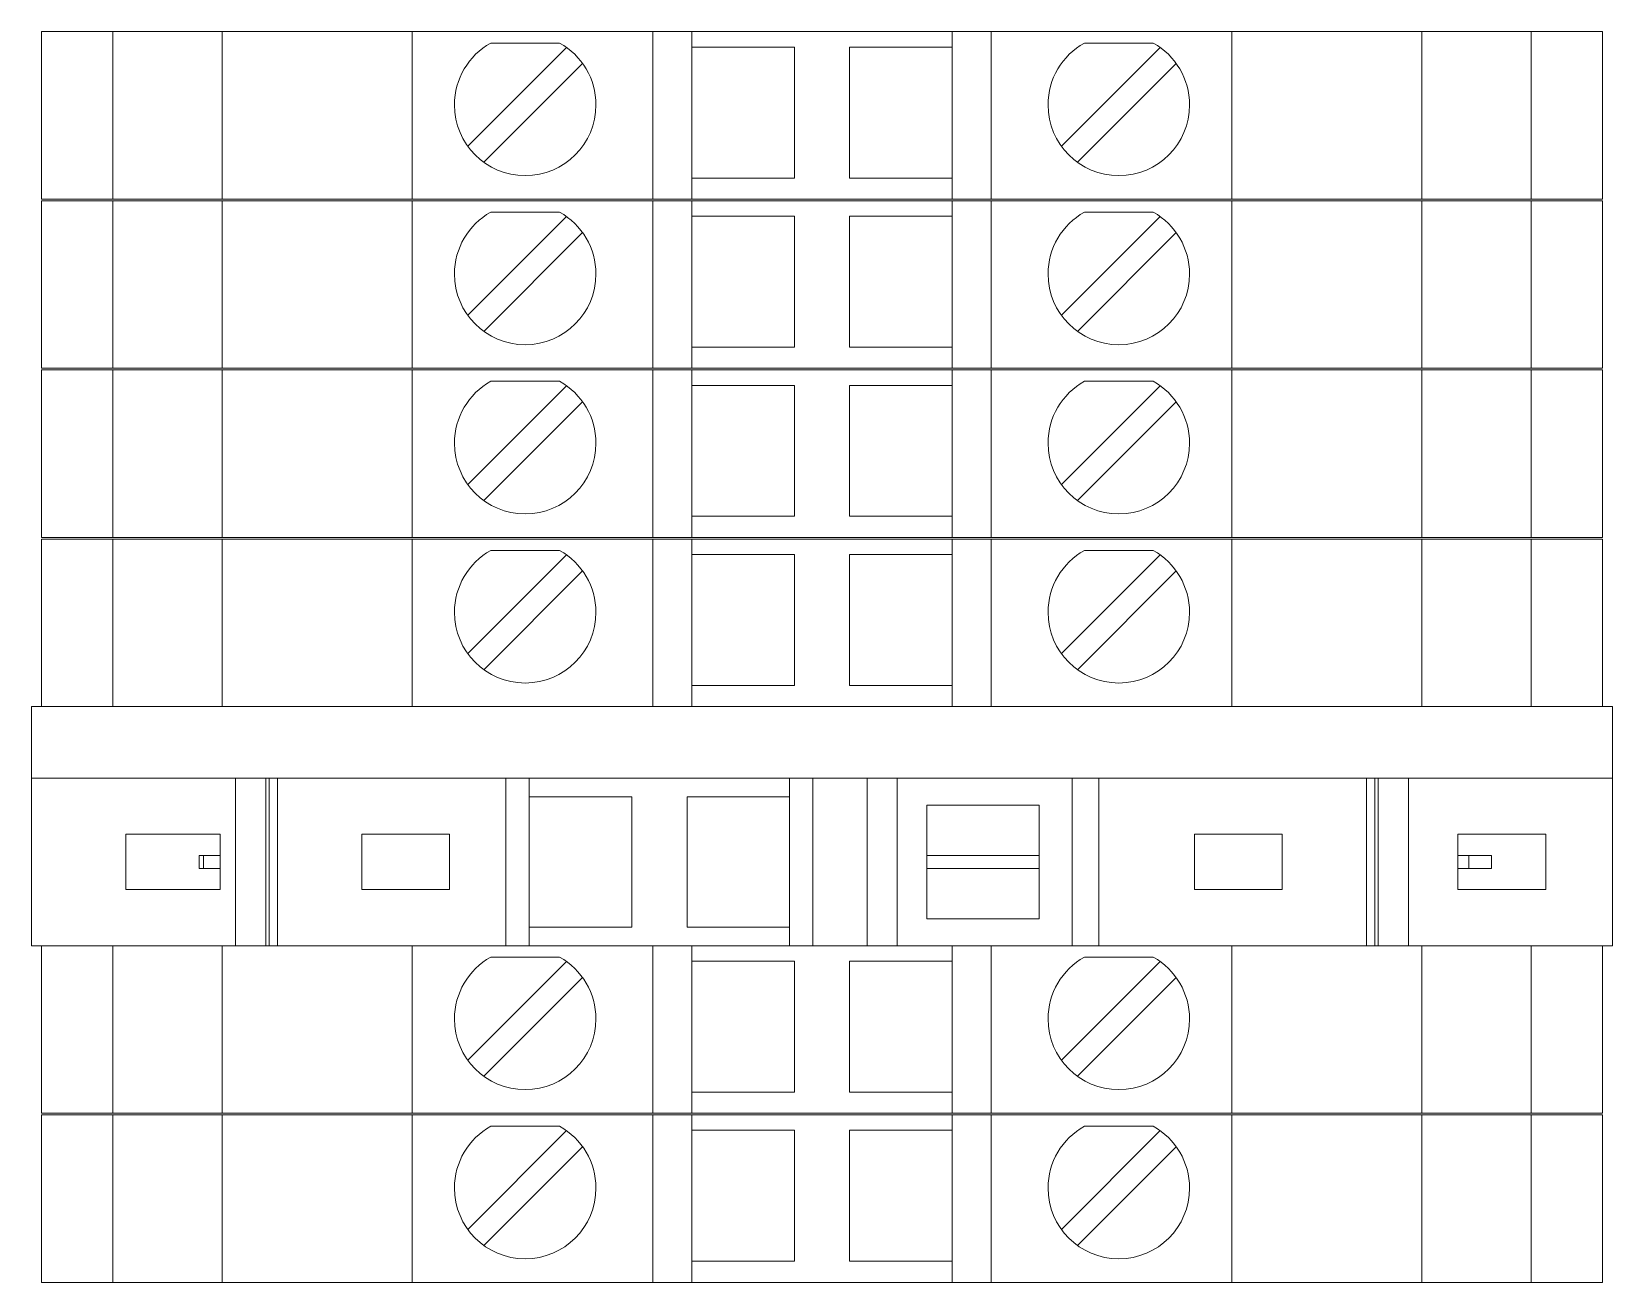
# Model space of a CAD drawing. Header units: millimetres. Extents: x 4962 to 7449, y 754 to 2938.
# Drawn here: x 5322.49 to 5371.09, y 1217.89 to 1256.34 of the extents above; entities that cross this region are included whole.
import ezdxf

# ---------------------------------------------------------------- set-up
doc = ezdxf.new("R2010")
doc.units = ezdxf.units.MM
doc.layers.add('000-PI-Oprema', color=30, linetype='Continuous', lineweight=5)
doc.layers.add('000-PI-ORMAR', color=2, linetype='Continuous')

msp = doc.modelspace()

# ---------------------------------------------------------------- linework, layer by layer
at = {"color": 0, "linetype": 'ByBlock', "lineweight": 0, "ltscale": 0.25}
msp.add_lwpolyline([(5322.492, 1235.593), (5322.492, 1228.243), (5371.092, 1228.243), (5371.092, 1235.593), (5322.492, 1235.593)], dxfattribs=at)
at = {"layer": '000-PI-Oprema', "color": 0, "linetype": 'ByBlock', "lineweight": 0}
for p, q in [((5322.492, 1235.593), (5322.492, 1228.243)), ((5371.092, 1235.593), (5322.492, 1235.593)), ((5371.092, 1228.243), (5371.092, 1235.593)), ((5328.757, 1233.393), (5322.492, 1233.393)), ((5328.757, 1228.243), (5328.757, 1233.393)), ((5329.694, 1233.393), (5328.757, 1233.393)), ((5329.694, 1228.243), (5329.694, 1233.393)), ((5329.794, 1233.393), (5329.694, 1233.393)), ((5329.794, 1233.393), (5329.794, 1228.243)), ((5330.052, 1233.393), (5329.794, 1233.393)), ((5330.052, 1233.393), (5330.052, 1228.243)), ((5337.074, 1233.393), (5330.052, 1233.393)), ((5337.074, 1233.393), (5337.792, 1233.393)), ((5337.074, 1228.243), (5337.074, 1233.393)), ((5337.792, 1232.818), (5337.792, 1233.393)), ((5337.792, 1233.393), (5345.792, 1233.393)), ((5345.792, 1233.393), (5345.792, 1232.818)), ((5345.792, 1233.393), (5346.511, 1233.393)), ((5346.511, 1233.393), (5348.182, 1233.393)), ((5346.511, 1228.243), (5346.511, 1233.393)), ((5349.107, 1233.393), (5348.182, 1233.393)), ((5348.182, 1233.393), (5348.182, 1228.243)), ((5354.481, 1233.393), (5349.107, 1233.393)), ((5349.107, 1233.393), (5349.107, 1228.243)), ((5354.481, 1233.393), (5354.481, 1228.243)), ((5355.302, 1233.393), (5354.481, 1233.393)), ((5355.302, 1228.243), (5355.302, 1233.393)), ((5355.302, 1233.393), (5363.532, 1233.393)), ((5363.532, 1233.393), (5363.532, 1228.243)), ((5363.532, 1233.393), (5363.79, 1233.393)), ((5363.79, 1228.243), (5363.79, 1233.393)), ((5363.79, 1233.393), (5363.89, 1233.393)), ((5364.827, 1233.393), (5363.89, 1233.393)), ((5363.89, 1228.243), (5363.89, 1233.393)), ((5364.827, 1233.393), (5371.092, 1233.393)), ((5364.827, 1228.243), (5364.827, 1233.393)), ((5337.792, 1228.818), (5337.792, 1232.818)), ((5337.792, 1232.818), (5340.942, 1232.818)), ((5340.942, 1232.818), (5340.942, 1228.818)), ((5342.642, 1232.818), (5345.792, 1232.818)), ((5342.642, 1228.818), (5342.642, 1232.818)), ((5345.792, 1232.818), (5345.792, 1228.818)), ((5350.017, 1232.568), (5353.467, 1232.568)), ((5350.017, 1231.018), (5350.017, 1232.568)), ((5353.467, 1232.568), (5353.467, 1231.018)), ((5325.392, 1229.968), (5325.392, 1231.668)), ((5325.392, 1231.668), (5328.292, 1231.668)), ((5328.292, 1231.668), (5328.292, 1231.018)), ((5332.642, 1231.668), (5335.342, 1231.668)), ((5332.642, 1229.968), (5332.642, 1231.668)), ((5335.342, 1231.668), (5335.342, 1229.968)), ((5358.242, 1231.668), (5360.942, 1231.668)), ((5358.242, 1229.968), (5358.242, 1231.668)), ((5360.942, 1231.668), (5360.942, 1229.968)), ((5366.342, 1231.018), (5366.342, 1231.668)), ((5366.342, 1231.668), (5369.042, 1231.668)), ((5369.042, 1231.668), (5369.042, 1229.968)), ((5327.777, 1231.018), (5327.647, 1231.018)), ((5327.647, 1230.618), (5327.647, 1231.018)), ((5327.777, 1230.618), (5327.647, 1230.618)), ((5327.777, 1231.018), (5327.777, 1230.618)), ((5327.777, 1231.018), (5328.292, 1231.018)), ((5327.777, 1230.618), (5328.292, 1230.618)), ((5328.292, 1231.018), (5328.292, 1230.618)), ((5328.292, 1230.618), (5328.292, 1229.968)), ((5350.017, 1231.018), (5353.467, 1231.018)), ((5350.017, 1230.618), (5350.017, 1231.018)), ((5350.017, 1230.618), (5353.467, 1230.618)), ((5350.017, 1229.068), (5350.017, 1230.618)), ((5353.467, 1231.018), (5353.467, 1230.618)), ((5353.467, 1230.618), (5353.467, 1229.068)), ((5366.342, 1230.618), (5366.342, 1231.018)), ((5366.342, 1231.018), (5366.677, 1231.018)), ((5366.342, 1230.618), (5366.677, 1230.618)), ((5366.342, 1229.968), (5366.342, 1230.618)), ((5366.677, 1231.018), (5366.677, 1230.618)), ((5367.377, 1231.018), (5366.677, 1231.018)), ((5367.377, 1230.618), (5366.677, 1230.618)), ((5367.377, 1231.018), (5367.377, 1230.618)), ((5328.292, 1229.968), (5325.392, 1229.968)), ((5335.342, 1229.968), (5332.642, 1229.968)), ((5360.942, 1229.968), (5358.242, 1229.968)), ((5369.042, 1229.968), (5366.342, 1229.968)), ((5340.942, 1228.818), (5337.792, 1228.818)), ((5337.792, 1228.243), (5337.792, 1228.818)), ((5345.792, 1228.818), (5342.642, 1228.818)), ((5345.792, 1228.818), (5345.792, 1228.243)), ((5353.467, 1229.068), (5350.017, 1229.068)), ((5329.694, 1228.243), (5328.757, 1228.243)), ((5329.794, 1228.243), (5329.694, 1228.243)), ((5330.052, 1228.243), (5329.794, 1228.243)), ((5337.074, 1228.243), (5337.792, 1228.243))]:
    msp.add_line(p, q, dxfattribs=at)
at = {"layer": '000-PI-Oprema', "color": 0, "linetype": 'ByBlock', "lineweight": 0, "ltscale": 0.25}
msp.add_line((5371.092, 1228.243), (5322.492, 1228.243), dxfattribs=at)
at = {"layer": '000-PI-ORMAR', "color": 0, "linetype": 'ByBlock', "lineweight": 0}
for p, q in [((5322.792, 1256.343), (5322.792, 1256.343)), ((5324.992, 1256.343), (5322.792, 1256.343)), ((5322.792, 1256.343), (5322.792, 1251.193)), ((5324.992, 1256.343), (5324.992, 1256.343)), ((5324.992, 1256.343), (5326.584, 1256.343)), ((5324.992, 1256.343), (5324.992, 1251.193)), ((5326.584, 1256.343), (5328.726, 1256.343)), ((5327.042, 1256.343), (5327.042, 1256.343)), ((5328.353, 1256.343), (5328.353, 1251.193)), ((5329.11, 1256.343), (5328.726, 1256.343)), ((5331.618, 1256.343), (5329.11, 1256.343)), ((5329.292, 1256.343), (5329.292, 1256.343)), ((5330.792, 1256.343), (5330.792, 1256.343)), ((5331.618, 1256.343), (5334.192, 1256.343)), ((5331.942, 1256.343), (5331.942, 1256.343)), ((5334.192, 1256.343), (5341.592, 1256.343)), ((5334.192, 1256.343), (5334.192, 1251.193)), ((5336.992, 1256.343), (5336.992, 1256.343)), ((5341.592, 1256.343), (5342.792, 1256.343)), ((5341.592, 1256.343), (5341.592, 1251.193)), ((5342.792, 1256.343), (5342.792, 1256.343)), ((5342.792, 1256.343), (5350.792, 1256.343)), ((5342.792, 1256.343), (5342.792, 1251.193)), ((5350.792, 1256.343), (5350.792, 1256.343)), ((5350.792, 1256.343), (5351.992, 1256.343)), ((5350.792, 1256.343), (5350.792, 1251.193)), ((5351.992, 1256.343), (5359.392, 1256.343)), ((5351.992, 1256.343), (5351.992, 1251.193)), ((5359.392, 1256.343), (5361.966, 1256.343)), ((5359.392, 1256.343), (5359.392, 1251.193)), ((5364.474, 1256.343), (5361.966, 1256.343)), ((5362.792, 1256.343), (5362.792, 1256.343)), ((5363.092, 1256.343), (5363.092, 1256.343)), ((5363.992, 1256.343), (5363.992, 1256.343)), ((5364.858, 1256.343), (5364.474, 1256.343)), ((5364.858, 1256.343), (5367, 1256.343)), ((5365.231, 1256.343), (5365.231, 1251.193)), ((5366.542, 1256.343), (5366.542, 1256.343)), ((5367, 1256.343), (5368.592, 1256.343)), ((5368.592, 1256.343), (5368.592, 1256.343)), ((5368.592, 1256.343), (5369.792, 1256.343)), ((5368.592, 1256.343), (5368.592, 1251.193)), ((5369.292, 1256.343), (5369.292, 1256.343)), ((5369.792, 1256.343), (5369.792, 1256.343)), ((5369.792, 1256.343), (5370.109, 1256.343)), ((5370.792, 1256.343), (5370.109, 1256.343)), ((5370.792, 1256.343), (5370.792, 1256.343)), ((5370.792, 1256.343), (5370.792, 1251.193)), ((5338.937, 1255.859), (5335.902, 1252.823)), ((5336.608, 1255.993), (5336.608, 1255.993)), ((5338.726, 1255.993), (5336.608, 1255.993)), ((5338.726, 1255.993), (5338.726, 1255.993)), ((5338.937, 1255.859), (5338.937, 1255.859)), ((5342.792, 1255.868), (5345.942, 1255.868)), ((5342.792, 1255.868), (5342.792, 1255.868)), ((5345.942, 1255.868), (5345.942, 1251.843)), ((5345.942, 1255.868), (5345.942, 1255.868)), ((5347.642, 1251.843), (5347.642, 1255.868)), ((5347.642, 1255.868), (5350.792, 1255.868)), ((5347.642, 1255.868), (5347.642, 1255.868)), ((5350.792, 1255.868), (5350.792, 1255.868)), ((5357.187, 1255.859), (5354.152, 1252.823)), ((5354.858, 1255.993), (5354.858, 1255.993)), ((5356.976, 1255.993), (5354.858, 1255.993)), ((5356.976, 1255.993), (5356.976, 1255.993)), ((5357.187, 1255.859), (5357.187, 1255.859)), ((5336.397, 1252.328), (5339.432, 1255.364)), ((5339.432, 1255.364), (5339.432, 1255.364)), ((5341.592, 1255.393), (5341.592, 1252.793)), ((5341.592, 1255.393), (5341.592, 1255.393)), ((5351.992, 1255.393), (5351.992, 1252.793)), ((5351.992, 1255.393), (5351.992, 1255.393)), ((5354.647, 1252.328), (5357.682, 1255.364)), ((5357.682, 1255.364), (5357.682, 1255.364)), ((5335.902, 1252.823), (5335.902, 1252.823)), ((5341.592, 1252.793), (5341.592, 1252.793)), ((5351.992, 1252.793), (5351.992, 1252.793)), ((5354.152, 1252.823), (5354.152, 1252.823)), ((5336.397, 1252.328), (5336.397, 1252.328)), ((5354.647, 1252.328), (5354.647, 1252.328)), ((5345.942, 1251.843), (5342.792, 1251.843)), ((5342.792, 1251.843), (5342.792, 1251.843)), ((5345.942, 1251.843), (5345.942, 1251.843)), ((5350.792, 1251.843), (5347.642, 1251.843)), ((5347.642, 1251.843), (5347.642, 1251.843)), ((5350.792, 1251.843), (5350.792, 1251.843)), ((5324.992, 1251.193), (5322.792, 1251.193)), ((5322.792, 1251.193), (5322.792, 1251.193)), ((5322.792, 1251.143), (5322.792, 1251.143)), ((5324.992, 1251.143), (5322.792, 1251.143)), ((5322.792, 1251.143), (5322.792, 1245.993)), ((5324.992, 1251.193), (5326.584, 1251.193)), ((5324.992, 1251.193), (5324.992, 1251.193)), ((5324.992, 1251.143), (5324.992, 1251.143)), ((5324.992, 1251.143), (5326.584, 1251.143)), ((5324.992, 1251.143), (5324.992, 1245.993)), ((5326.584, 1251.193), (5328.726, 1251.193)), ((5326.584, 1251.143), (5328.726, 1251.143)), ((5327.042, 1251.193), (5327.042, 1251.193)), ((5327.042, 1251.143), (5327.042, 1251.143)), ((5328.353, 1251.143), (5328.353, 1245.993)), ((5328.726, 1251.193), (5329.11, 1251.193)), ((5329.11, 1251.143), (5328.726, 1251.143)), ((5329.11, 1251.193), (5331.618, 1251.193)), ((5331.618, 1251.143), (5329.11, 1251.143)), ((5329.292, 1251.193), (5329.292, 1251.193)), ((5329.292, 1251.143), (5329.292, 1251.143)), ((5330.792, 1251.143), (5330.792, 1251.143)), ((5331.618, 1251.193), (5334.192, 1251.193)), ((5331.618, 1251.143), (5334.192, 1251.143)), ((5331.942, 1251.193), (5331.942, 1251.193)), ((5331.942, 1251.143), (5331.942, 1251.143)), ((5334.192, 1251.193), (5341.592, 1251.193)), ((5334.192, 1251.143), (5341.592, 1251.143)), ((5334.192, 1251.143), (5334.192, 1245.993)), ((5336.992, 1251.193), (5336.992, 1251.193)), ((5336.992, 1251.143), (5336.992, 1251.143)), ((5341.592, 1251.193), (5342.792, 1251.193)), ((5341.592, 1251.143), (5342.792, 1251.143)), ((5341.592, 1251.143), (5341.592, 1245.993)), ((5342.792, 1251.193), (5350.792, 1251.193)), ((5342.792, 1251.193), (5342.792, 1251.193)), ((5342.792, 1251.143), (5342.792, 1251.143)), ((5342.792, 1251.143), (5350.792, 1251.143)), ((5342.792, 1251.143), (5342.792, 1245.993)), ((5350.792, 1251.193), (5351.992, 1251.193)), ((5350.792, 1251.193), (5350.792, 1251.193)), ((5350.792, 1251.143), (5350.792, 1251.143)), ((5350.792, 1251.143), (5351.992, 1251.143)), ((5350.792, 1251.143), (5350.792, 1245.993)), ((5351.992, 1251.193), (5359.392, 1251.193)), ((5351.992, 1251.143), (5359.392, 1251.143)), ((5351.992, 1251.143), (5351.992, 1245.993)), ((5359.392, 1251.193), (5361.966, 1251.193)), ((5359.392, 1251.143), (5361.966, 1251.143)), ((5359.392, 1251.143), (5359.392, 1245.993)), ((5361.966, 1251.193), (5364.474, 1251.193)), ((5364.474, 1251.143), (5361.966, 1251.143)), ((5362.792, 1251.143), (5362.792, 1251.143)), ((5363.092, 1251.193), (5363.092, 1251.193)), ((5363.092, 1251.143), (5363.092, 1251.143)), ((5363.992, 1251.193), (5363.992, 1251.193)), ((5363.992, 1251.143), (5363.992, 1251.143)), ((5364.474, 1251.193), (5364.858, 1251.193)), ((5364.858, 1251.143), (5364.474, 1251.143)), ((5364.858, 1251.193), (5367, 1251.193)), ((5364.858, 1251.143), (5367, 1251.143)), ((5365.231, 1251.143), (5365.231, 1245.993)), ((5366.542, 1251.193), (5366.542, 1251.193)), ((5366.542, 1251.143), (5366.542, 1251.143)), ((5367, 1251.193), (5368.592, 1251.193)), ((5367, 1251.143), (5368.592, 1251.143)), ((5368.592, 1251.193), (5369.792, 1251.193)), ((5368.592, 1251.193), (5368.592, 1251.193)), ((5368.592, 1251.143), (5368.592, 1251.143)), ((5368.592, 1251.143), (5369.792, 1251.143)), ((5368.592, 1251.143), (5368.592, 1245.993)), ((5369.292, 1251.143), (5369.292, 1251.143)), ((5369.792, 1251.193), (5370.109, 1251.193)), ((5369.792, 1251.193), (5369.792, 1251.193)), ((5369.792, 1251.143), (5369.792, 1251.143)), ((5369.792, 1251.143), (5370.109, 1251.143)), ((5370.792, 1251.193), (5370.109, 1251.193)), ((5370.792, 1251.143), (5370.109, 1251.143)), ((5370.792, 1251.193), (5370.792, 1251.193)), ((5370.792, 1251.143), (5370.792, 1251.143)), ((5370.792, 1251.143), (5370.792, 1245.993)), ((5338.937, 1250.659), (5335.902, 1247.623)), ((5336.608, 1250.793), (5336.608, 1250.793)), ((5338.726, 1250.793), (5336.608, 1250.793)), ((5338.726, 1250.793), (5338.726, 1250.793)), ((5338.937, 1250.659), (5338.937, 1250.659)), ((5342.792, 1250.668), (5345.942, 1250.668)), ((5342.792, 1250.668), (5342.792, 1250.668)), ((5345.942, 1250.668), (5345.942, 1246.643)), ((5345.942, 1250.668), (5345.942, 1250.668)), ((5347.642, 1246.643), (5347.642, 1250.668)), ((5347.642, 1250.668), (5350.792, 1250.668)), ((5347.642, 1250.668), (5347.642, 1250.668)), ((5350.792, 1250.668), (5350.792, 1250.668)), ((5357.187, 1250.659), (5354.152, 1247.623)), ((5354.858, 1250.793), (5354.858, 1250.793)), ((5356.976, 1250.793), (5354.858, 1250.793)), ((5356.976, 1250.793), (5356.976, 1250.793)), ((5357.187, 1250.659), (5357.187, 1250.659)), ((5336.397, 1247.128), (5339.432, 1250.164)), ((5339.432, 1250.164), (5339.432, 1250.164)), ((5341.592, 1250.193), (5341.592, 1247.593)), ((5341.592, 1250.193), (5341.592, 1250.193)), ((5351.992, 1250.193), (5351.992, 1247.593)), ((5351.992, 1250.193), (5351.992, 1250.193)), ((5354.647, 1247.128), (5357.682, 1250.164)), ((5357.682, 1250.164), (5357.682, 1250.164)), ((5335.902, 1247.623), (5335.902, 1247.623)), ((5341.592, 1247.593), (5341.592, 1247.593)), ((5351.992, 1247.593), (5351.992, 1247.593)), ((5354.152, 1247.623), (5354.152, 1247.623)), ((5336.397, 1247.128), (5336.397, 1247.128)), ((5354.647, 1247.128), (5354.647, 1247.128)), ((5345.942, 1246.643), (5342.792, 1246.643)), ((5342.792, 1246.643), (5342.792, 1246.643)), ((5345.942, 1246.643), (5345.942, 1246.643)), ((5350.792, 1246.643), (5347.642, 1246.643)), ((5347.642, 1246.643), (5347.642, 1246.643)), ((5350.792, 1246.643), (5350.792, 1246.643)), ((5324.992, 1245.993), (5322.792, 1245.993)), ((5322.792, 1245.993), (5322.792, 1245.993)), ((5322.792, 1245.943), (5322.792, 1245.943)), ((5324.992, 1245.943), (5322.792, 1245.943)), ((5322.792, 1245.943), (5322.792, 1240.793)), ((5324.992, 1245.993), (5326.584, 1245.993)), ((5324.992, 1245.993), (5324.992, 1245.993)), ((5324.992, 1245.943), (5324.992, 1245.943)), ((5324.992, 1245.943), (5326.584, 1245.943)), ((5324.992, 1245.943), (5324.992, 1240.793)), ((5326.584, 1245.993), (5328.726, 1245.993)), ((5326.584, 1245.943), (5328.726, 1245.943)), ((5327.042, 1245.993), (5327.042, 1245.993)), ((5327.042, 1245.943), (5327.042, 1245.943)), ((5328.353, 1245.943), (5328.353, 1240.793)), ((5328.726, 1245.993), (5329.11, 1245.993)), ((5329.11, 1245.943), (5328.726, 1245.943)), ((5329.11, 1245.993), (5331.618, 1245.993)), ((5331.618, 1245.943), (5329.11, 1245.943)), ((5329.292, 1245.993), (5329.292, 1245.993)), ((5329.292, 1245.943), (5329.292, 1245.943)), ((5330.792, 1245.943), (5330.792, 1245.943)), ((5331.618, 1245.993), (5334.192, 1245.993)), ((5331.618, 1245.943), (5334.192, 1245.943)), ((5331.942, 1245.993), (5331.942, 1245.993)), ((5331.942, 1245.943), (5331.942, 1245.943)), ((5334.192, 1245.993), (5341.592, 1245.993)), ((5334.192, 1245.943), (5341.592, 1245.943)), ((5334.192, 1245.943), (5334.192, 1240.793)), ((5336.992, 1245.993), (5336.992, 1245.993)), ((5336.992, 1245.943), (5336.992, 1245.943)), ((5341.592, 1245.993), (5342.792, 1245.993)), ((5341.592, 1245.943), (5342.792, 1245.943)), ((5341.592, 1245.943), (5341.592, 1240.793)), ((5342.792, 1245.993), (5350.792, 1245.993)), ((5342.792, 1245.993), (5342.792, 1245.993)), ((5342.792, 1245.943), (5342.792, 1245.943)), ((5342.792, 1245.943), (5350.792, 1245.943)), ((5342.792, 1245.943), (5342.792, 1240.793)), ((5350.792, 1245.993), (5351.992, 1245.993)), ((5350.792, 1245.993), (5350.792, 1245.993)), ((5350.792, 1245.943), (5350.792, 1245.943)), ((5350.792, 1245.943), (5351.992, 1245.943)), ((5350.792, 1245.943), (5350.792, 1240.793)), ((5351.992, 1245.993), (5359.392, 1245.993)), ((5351.992, 1245.943), (5359.392, 1245.943)), ((5351.992, 1245.943), (5351.992, 1240.793)), ((5359.392, 1245.993), (5361.966, 1245.993)), ((5359.392, 1245.943), (5361.966, 1245.943)), ((5359.392, 1245.943), (5359.392, 1240.793)), ((5361.966, 1245.993), (5364.474, 1245.993)), ((5364.474, 1245.943), (5361.966, 1245.943)), ((5362.792, 1245.943), (5362.792, 1245.943)), ((5363.092, 1245.993), (5363.092, 1245.993)), ((5363.092, 1245.943), (5363.092, 1245.943)), ((5363.992, 1245.993), (5363.992, 1245.993)), ((5363.992, 1245.943), (5363.992, 1245.943)), ((5364.474, 1245.993), (5364.858, 1245.993)), ((5364.858, 1245.943), (5364.474, 1245.943)), ((5364.858, 1245.993), (5367, 1245.993)), ((5364.858, 1245.943), (5367, 1245.943)), ((5365.231, 1245.943), (5365.231, 1240.793)), ((5366.542, 1245.993), (5366.542, 1245.993)), ((5366.542, 1245.943), (5366.542, 1245.943)), ((5367, 1245.993), (5368.592, 1245.993)), ((5367, 1245.943), (5368.592, 1245.943)), ((5368.592, 1245.993), (5369.792, 1245.993)), ((5368.592, 1245.993), (5368.592, 1245.993)), ((5368.592, 1245.943), (5368.592, 1245.943)), ((5368.592, 1245.943), (5369.792, 1245.943)), ((5368.592, 1245.943), (5368.592, 1240.793)), ((5369.292, 1245.943), (5369.292, 1245.943)), ((5369.792, 1245.993), (5370.109, 1245.993)), ((5369.792, 1245.993), (5369.792, 1245.993)), ((5369.792, 1245.943), (5369.792, 1245.943)), ((5369.792, 1245.943), (5370.109, 1245.943)), ((5370.792, 1245.993), (5370.109, 1245.993)), ((5370.792, 1245.943), (5370.109, 1245.943)), ((5370.792, 1245.993), (5370.792, 1245.993)), ((5370.792, 1245.943), (5370.792, 1245.943)), ((5370.792, 1245.943), (5370.792, 1240.793)), ((5338.937, 1245.459), (5335.902, 1242.423)), ((5336.608, 1245.593), (5336.608, 1245.593)), ((5338.726, 1245.593), (5336.608, 1245.593)), ((5338.726, 1245.593), (5338.726, 1245.593)), ((5338.937, 1245.459), (5338.937, 1245.459)), ((5342.792, 1245.468), (5345.942, 1245.468)), ((5342.792, 1245.468), (5342.792, 1245.468)), ((5345.942, 1245.468), (5345.942, 1241.443)), ((5345.942, 1245.468), (5345.942, 1245.468)), ((5347.642, 1241.443), (5347.642, 1245.468)), ((5347.642, 1245.468), (5350.792, 1245.468)), ((5347.642, 1245.468), (5347.642, 1245.468)), ((5350.792, 1245.468), (5350.792, 1245.468)), ((5357.187, 1245.459), (5354.152, 1242.423)), ((5354.858, 1245.593), (5354.858, 1245.593)), ((5356.976, 1245.593), (5354.858, 1245.593)), ((5356.976, 1245.593), (5356.976, 1245.593)), ((5357.187, 1245.459), (5357.187, 1245.459)), ((5336.397, 1241.928), (5339.432, 1244.964)), ((5339.432, 1244.964), (5339.432, 1244.964)), ((5341.592, 1244.993), (5341.592, 1242.393)), ((5341.592, 1244.993), (5341.592, 1244.993)), ((5351.992, 1244.993), (5351.992, 1242.393)), ((5351.992, 1244.993), (5351.992, 1244.993)), ((5354.647, 1241.928), (5357.682, 1244.964)), ((5357.682, 1244.964), (5357.682, 1244.964)), ((5335.902, 1242.423), (5335.902, 1242.423)), ((5341.592, 1242.393), (5341.592, 1242.393)), ((5351.992, 1242.393), (5351.992, 1242.393)), ((5354.152, 1242.423), (5354.152, 1242.423)), ((5336.397, 1241.928), (5336.397, 1241.928)), ((5354.647, 1241.928), (5354.647, 1241.928)), ((5345.942, 1241.443), (5342.792, 1241.443)), ((5342.792, 1241.443), (5342.792, 1241.443)), ((5345.942, 1241.443), (5345.942, 1241.443)), ((5350.792, 1241.443), (5347.642, 1241.443)), ((5347.642, 1241.443), (5347.642, 1241.443)), ((5350.792, 1241.443), (5350.792, 1241.443)), ((5324.992, 1240.793), (5322.792, 1240.793)), ((5322.792, 1240.793), (5322.792, 1240.793)), ((5324.992, 1240.793), (5326.584, 1240.793)), ((5324.992, 1240.793), (5324.992, 1240.793)), ((5326.584, 1240.793), (5328.726, 1240.793)), ((5327.042, 1240.793), (5327.042, 1240.793)), ((5328.726, 1240.793), (5329.11, 1240.793)), ((5329.11, 1240.793), (5331.618, 1240.793)), ((5329.292, 1240.793), (5329.292, 1240.793)), ((5331.618, 1240.793), (5334.192, 1240.793)), ((5331.942, 1240.793), (5331.942, 1240.793)), ((5334.192, 1240.793), (5341.592, 1240.793)), ((5336.992, 1240.793), (5336.992, 1240.793)), ((5341.592, 1240.793), (5342.792, 1240.793)), ((5342.792, 1240.793), (5350.792, 1240.793)), ((5342.792, 1240.793), (5342.792, 1240.793)), ((5350.792, 1240.793), (5351.992, 1240.793)), ((5350.792, 1240.793), (5350.792, 1240.793)), ((5351.992, 1240.793), (5359.392, 1240.793)), ((5359.392, 1240.793), (5361.966, 1240.793)), ((5361.966, 1240.793), (5364.474, 1240.793)), ((5363.092, 1240.793), (5363.092, 1240.793)), ((5363.992, 1240.793), (5363.992, 1240.793)), ((5364.474, 1240.793), (5364.858, 1240.793)), ((5364.858, 1240.793), (5367, 1240.793)), ((5366.542, 1240.793), (5366.542, 1240.793)), ((5367, 1240.793), (5368.592, 1240.793)), ((5368.592, 1240.793), (5369.792, 1240.793)), ((5368.592, 1240.793), (5368.592, 1240.793)), ((5369.792, 1240.793), (5370.109, 1240.793)), ((5369.792, 1240.793), (5369.792, 1240.793)), ((5370.792, 1240.793), (5370.109, 1240.793)), ((5370.792, 1240.793), (5370.792, 1240.793)), ((5322.792, 1240.743), (5322.792, 1240.743)), ((5324.992, 1240.743), (5322.792, 1240.743)), ((5322.792, 1240.743), (5322.792, 1235.593)), ((5324.992, 1240.743), (5324.992, 1240.743)), ((5324.992, 1240.743), (5326.584, 1240.743)), ((5324.992, 1240.743), (5324.992, 1235.593)), ((5326.584, 1240.743), (5328.726, 1240.743)), ((5327.042, 1240.743), (5327.042, 1240.743)), ((5328.353, 1240.743), (5328.353, 1235.593)), ((5329.11, 1240.743), (5328.726, 1240.743)), ((5331.618, 1240.743), (5329.11, 1240.743)), ((5329.292, 1240.743), (5329.292, 1240.743)), ((5330.792, 1240.743), (5330.792, 1240.743)), ((5331.618, 1240.743), (5334.192, 1240.743)), ((5331.942, 1240.743), (5331.942, 1240.743)), ((5334.192, 1240.743), (5341.592, 1240.743)), ((5334.192, 1240.743), (5334.192, 1235.593)), ((5336.608, 1240.393), (5336.608, 1240.393)), ((5338.726, 1240.393), (5336.608, 1240.393)), ((5336.992, 1240.743), (5336.992, 1240.743)), ((5338.726, 1240.393), (5338.726, 1240.393)), ((5341.592, 1240.743), (5342.792, 1240.743)), ((5341.592, 1240.743), (5341.592, 1235.593)), ((5342.792, 1240.743), (5342.792, 1240.743)), ((5342.792, 1240.743), (5350.792, 1240.743)), ((5342.792, 1240.743), (5342.792, 1235.593)), ((5350.792, 1240.743), (5350.792, 1240.743)), ((5350.792, 1240.743), (5351.992, 1240.743)), ((5350.792, 1240.743), (5350.792, 1235.593)), ((5351.992, 1240.743), (5359.392, 1240.743)), ((5351.992, 1240.743), (5351.992, 1235.593)), ((5354.858, 1240.393), (5354.858, 1240.393)), ((5356.976, 1240.393), (5354.858, 1240.393)), ((5356.976, 1240.393), (5356.976, 1240.393)), ((5359.392, 1240.743), (5361.966, 1240.743)), ((5359.392, 1240.743), (5359.392, 1235.593)), ((5364.474, 1240.743), (5361.966, 1240.743)), ((5362.792, 1240.743), (5362.792, 1240.743)), ((5363.092, 1240.743), (5363.092, 1240.743)), ((5363.992, 1240.743), (5363.992, 1240.743)), ((5364.858, 1240.743), (5364.474, 1240.743)), ((5364.858, 1240.743), (5367, 1240.743)), ((5365.231, 1240.743), (5365.231, 1235.593)), ((5366.542, 1240.743), (5366.542, 1240.743)), ((5367, 1240.743), (5368.592, 1240.743)), ((5368.592, 1240.743), (5368.592, 1240.743)), ((5368.592, 1240.743), (5369.792, 1240.743)), ((5368.592, 1240.743), (5368.592, 1235.593)), ((5369.292, 1240.743), (5369.292, 1240.743)), ((5369.792, 1240.743), (5369.792, 1240.743)), ((5369.792, 1240.743), (5370.109, 1240.743)), ((5370.792, 1240.743), (5370.109, 1240.743)), ((5370.792, 1240.743), (5370.792, 1240.743)), ((5370.792, 1240.743), (5370.792, 1235.593)), ((5338.937, 1240.259), (5335.902, 1237.223)), ((5338.937, 1240.259), (5338.937, 1240.259)), ((5341.592, 1239.793), (5341.592, 1237.193)), ((5341.592, 1239.793), (5341.592, 1239.793)), ((5342.792, 1240.268), (5345.942, 1240.268)), ((5342.792, 1240.268), (5342.792, 1240.268)), ((5345.942, 1240.268), (5345.942, 1236.243)), ((5345.942, 1240.268), (5345.942, 1240.268)), ((5347.642, 1236.243), (5347.642, 1240.268)), ((5347.642, 1240.268), (5350.792, 1240.268)), ((5347.642, 1240.268), (5347.642, 1240.268)), ((5350.792, 1240.268), (5350.792, 1240.268)), ((5351.992, 1239.793), (5351.992, 1237.193)), ((5351.992, 1239.793), (5351.992, 1239.793)), ((5357.187, 1240.259), (5354.152, 1237.223)), ((5357.187, 1240.259), (5357.187, 1240.259)), ((5336.397, 1236.728), (5339.432, 1239.764)), ((5339.432, 1239.764), (5339.432, 1239.764)), ((5354.647, 1236.728), (5357.682, 1239.764)), ((5357.682, 1239.764), (5357.682, 1239.764)), ((5335.902, 1237.223), (5335.902, 1237.223)), ((5341.592, 1237.193), (5341.592, 1237.193)), ((5351.992, 1237.193), (5351.992, 1237.193)), ((5354.152, 1237.223), (5354.152, 1237.223)), ((5336.397, 1236.728), (5336.397, 1236.728)), ((5354.647, 1236.728), (5354.647, 1236.728)), ((5345.942, 1236.243), (5342.792, 1236.243)), ((5342.792, 1236.243), (5342.792, 1236.243)), ((5345.942, 1236.243), (5345.942, 1236.243)), ((5350.792, 1236.243), (5347.642, 1236.243)), ((5347.642, 1236.243), (5347.642, 1236.243)), ((5350.792, 1236.243), (5350.792, 1236.243)), ((5324.992, 1235.593), (5322.792, 1235.593)), ((5322.792, 1235.593), (5322.792, 1235.593)), ((5324.992, 1235.593), (5326.584, 1235.593)), ((5324.992, 1235.593), (5324.992, 1235.593)), ((5326.584, 1235.593), (5328.726, 1235.593)), ((5327.042, 1235.593), (5327.042, 1235.593)), ((5328.726, 1235.593), (5329.11, 1235.593)), ((5329.11, 1235.593), (5331.618, 1235.593)), ((5329.292, 1235.593), (5329.292, 1235.593)), ((5331.618, 1235.593), (5334.192, 1235.593)), ((5331.942, 1235.593), (5331.942, 1235.593)), ((5334.192, 1235.593), (5341.592, 1235.593)), ((5336.992, 1235.593), (5336.992, 1235.593)), ((5341.592, 1235.593), (5342.792, 1235.593)), ((5342.792, 1235.593), (5350.792, 1235.593)), ((5342.792, 1235.593), (5342.792, 1235.593)), ((5350.792, 1235.593), (5351.992, 1235.593)), ((5350.792, 1235.593), (5350.792, 1235.593)), ((5351.992, 1235.593), (5359.392, 1235.593)), ((5359.392, 1235.593), (5361.966, 1235.593)), ((5361.966, 1235.593), (5364.474, 1235.593)), ((5363.092, 1235.593), (5363.092, 1235.593)), ((5363.992, 1235.593), (5363.992, 1235.593)), ((5364.474, 1235.593), (5364.858, 1235.593)), ((5364.858, 1235.593), (5367, 1235.593)), ((5366.542, 1235.593), (5366.542, 1235.593)), ((5367, 1235.593), (5368.592, 1235.593)), ((5368.592, 1235.593), (5369.792, 1235.593)), ((5368.592, 1235.593), (5368.592, 1235.593)), ((5369.792, 1235.593), (5370.109, 1235.593)), ((5369.792, 1235.593), (5369.792, 1235.593)), ((5370.792, 1235.593), (5370.109, 1235.593)), ((5370.792, 1235.593), (5370.792, 1235.593)), ((5322.792, 1228.243), (5322.792, 1228.243)), ((5324.992, 1228.243), (5322.792, 1228.243)), ((5322.792, 1228.243), (5322.792, 1223.093)), ((5324.992, 1228.243), (5324.992, 1228.243)), ((5324.992, 1228.243), (5326.584, 1228.243)), ((5324.992, 1228.243), (5324.992, 1223.093)), ((5326.584, 1228.243), (5328.726, 1228.243)), ((5327.042, 1228.243), (5327.042, 1228.243)), ((5328.353, 1228.243), (5328.353, 1223.093)), ((5329.11, 1228.243), (5328.726, 1228.243)), ((5331.618, 1228.243), (5329.11, 1228.243)), ((5329.292, 1228.243), (5329.292, 1228.243)), ((5330.792, 1228.243), (5330.792, 1228.243)), ((5331.618, 1228.243), (5334.192, 1228.243)), ((5331.942, 1228.243), (5331.942, 1228.243)), ((5334.192, 1228.243), (5341.592, 1228.243)), ((5334.192, 1228.243), (5334.192, 1223.093)), ((5336.992, 1228.243), (5336.992, 1228.243)), ((5341.592, 1228.243), (5342.792, 1228.243)), ((5341.592, 1228.243), (5341.592, 1223.093)), ((5342.792, 1228.243), (5342.792, 1228.243)), ((5342.792, 1228.243), (5350.792, 1228.243)), ((5342.792, 1228.243), (5342.792, 1223.093)), ((5350.792, 1228.243), (5350.792, 1228.243)), ((5350.792, 1228.243), (5351.992, 1228.243)), ((5350.792, 1228.243), (5350.792, 1223.093)), ((5351.992, 1228.243), (5359.392, 1228.243)), ((5351.992, 1228.243), (5351.992, 1223.093)), ((5359.392, 1228.243), (5361.966, 1228.243)), ((5359.392, 1228.243), (5359.392, 1223.093)), ((5364.474, 1228.243), (5361.966, 1228.243)), ((5362.792, 1228.243), (5362.792, 1228.243)), ((5363.092, 1228.243), (5363.092, 1228.243)), ((5363.992, 1228.243), (5363.992, 1228.243)), ((5364.858, 1228.243), (5364.474, 1228.243)), ((5364.858, 1228.243), (5367, 1228.243)), ((5365.231, 1228.243), (5365.231, 1223.093)), ((5366.542, 1228.243), (5366.542, 1228.243)), ((5367, 1228.243), (5368.592, 1228.243)), ((5368.592, 1228.243), (5368.592, 1228.243)), ((5368.592, 1228.243), (5369.792, 1228.243)), ((5368.592, 1228.243), (5368.592, 1223.093)), ((5369.292, 1228.243), (5369.292, 1228.243)), ((5369.792, 1228.243), (5369.792, 1228.243)), ((5369.792, 1228.243), (5370.109, 1228.243)), ((5370.792, 1228.243), (5370.109, 1228.243)), ((5370.792, 1228.243), (5370.792, 1228.243)), ((5370.792, 1228.243), (5370.792, 1223.093)), ((5338.937, 1227.759), (5335.902, 1224.723)), ((5336.608, 1227.893), (5336.608, 1227.893)), ((5338.726, 1227.893), (5336.608, 1227.893)), ((5338.726, 1227.893), (5338.726, 1227.893)), ((5338.937, 1227.759), (5338.937, 1227.759)), ((5342.792, 1227.768), (5345.942, 1227.768)), ((5342.792, 1227.768), (5342.792, 1227.768)), ((5345.942, 1227.768), (5345.942, 1223.743)), ((5345.942, 1227.768), (5345.942, 1227.768)), ((5347.642, 1223.743), (5347.642, 1227.768)), ((5347.642, 1227.768), (5350.792, 1227.768)), ((5347.642, 1227.768), (5347.642, 1227.768)), ((5350.792, 1227.768), (5350.792, 1227.768)), ((5357.187, 1227.759), (5354.152, 1224.723)), ((5354.858, 1227.893), (5354.858, 1227.893)), ((5356.976, 1227.893), (5354.858, 1227.893)), ((5356.976, 1227.893), (5356.976, 1227.893)), ((5357.187, 1227.759), (5357.187, 1227.759)), ((5336.397, 1224.228), (5339.432, 1227.264)), ((5339.432, 1227.264), (5339.432, 1227.264)), ((5341.592, 1227.293), (5341.592, 1224.693)), ((5341.592, 1227.293), (5341.592, 1227.293)), ((5351.992, 1227.293), (5351.992, 1224.693)), ((5351.992, 1227.293), (5351.992, 1227.293)), ((5354.647, 1224.228), (5357.682, 1227.264)), ((5357.682, 1227.264), (5357.682, 1227.264)), ((5335.902, 1224.723), (5335.902, 1224.723)), ((5354.152, 1224.723), (5354.152, 1224.723)), ((5341.592, 1224.693), (5341.592, 1224.693)), ((5351.992, 1224.693), (5351.992, 1224.693)), ((5336.397, 1224.228), (5336.397, 1224.228)), ((5354.647, 1224.228), (5354.647, 1224.228)), ((5345.942, 1223.743), (5342.792, 1223.743)), ((5342.792, 1223.743), (5342.792, 1223.743)), ((5345.942, 1223.743), (5345.942, 1223.743)), ((5350.792, 1223.743), (5347.642, 1223.743)), ((5347.642, 1223.743), (5347.642, 1223.743)), ((5350.792, 1223.743), (5350.792, 1223.743)), ((5324.992, 1223.093), (5322.792, 1223.093)), ((5322.792, 1223.093), (5322.792, 1223.093)), ((5322.792, 1223.043), (5322.792, 1223.043)), ((5324.992, 1223.043), (5322.792, 1223.043)), ((5322.792, 1223.043), (5322.792, 1217.893)), ((5324.992, 1223.093), (5326.584, 1223.093)), ((5324.992, 1223.093), (5324.992, 1223.093)), ((5324.992, 1223.043), (5324.992, 1223.043)), ((5324.992, 1223.043), (5326.584, 1223.043)), ((5324.992, 1223.043), (5324.992, 1217.893)), ((5326.584, 1223.093), (5328.726, 1223.093)), ((5326.584, 1223.043), (5328.726, 1223.043)), ((5327.042, 1223.093), (5327.042, 1223.093)), ((5327.042, 1223.043), (5327.042, 1223.043)), ((5328.353, 1223.043), (5328.353, 1217.893)), ((5328.726, 1223.093), (5329.11, 1223.093)), ((5329.11, 1223.043), (5328.726, 1223.043)), ((5329.11, 1223.093), (5331.618, 1223.093)), ((5331.618, 1223.043), (5329.11, 1223.043)), ((5329.292, 1223.093), (5329.292, 1223.093)), ((5329.292, 1223.043), (5329.292, 1223.043)), ((5330.792, 1223.043), (5330.792, 1223.043)), ((5331.618, 1223.093), (5334.192, 1223.093)), ((5331.618, 1223.043), (5334.192, 1223.043)), ((5331.942, 1223.093), (5331.942, 1223.093)), ((5331.942, 1223.043), (5331.942, 1223.043)), ((5334.192, 1223.093), (5341.592, 1223.093)), ((5334.192, 1223.043), (5341.592, 1223.043)), ((5334.192, 1223.043), (5334.192, 1217.893)), ((5336.992, 1223.093), (5336.992, 1223.093)), ((5336.992, 1223.043), (5336.992, 1223.043)), ((5341.592, 1223.093), (5342.792, 1223.093)), ((5341.592, 1223.043), (5342.792, 1223.043)), ((5341.592, 1223.043), (5341.592, 1217.893)), ((5342.792, 1223.093), (5350.792, 1223.093)), ((5342.792, 1223.093), (5342.792, 1223.093)), ((5342.792, 1223.043), (5342.792, 1223.043)), ((5342.792, 1223.043), (5350.792, 1223.043)), ((5342.792, 1223.043), (5342.792, 1217.893)), ((5350.792, 1223.093), (5351.992, 1223.093)), ((5350.792, 1223.093), (5350.792, 1223.093)), ((5350.792, 1223.043), (5350.792, 1223.043)), ((5350.792, 1223.043), (5351.992, 1223.043)), ((5350.792, 1223.043), (5350.792, 1217.893)), ((5351.992, 1223.093), (5359.392, 1223.093)), ((5351.992, 1223.043), (5359.392, 1223.043)), ((5351.992, 1223.043), (5351.992, 1217.893)), ((5359.392, 1223.093), (5361.966, 1223.093)), ((5359.392, 1223.043), (5361.966, 1223.043)), ((5359.392, 1223.043), (5359.392, 1217.893)), ((5361.966, 1223.093), (5364.474, 1223.093)), ((5364.474, 1223.043), (5361.966, 1223.043)), ((5362.792, 1223.043), (5362.792, 1223.043)), ((5363.092, 1223.093), (5363.092, 1223.093)), ((5363.092, 1223.043), (5363.092, 1223.043)), ((5363.992, 1223.093), (5363.992, 1223.093)), ((5363.992, 1223.043), (5363.992, 1223.043)), ((5364.474, 1223.093), (5364.858, 1223.093)), ((5364.858, 1223.043), (5364.474, 1223.043)), ((5364.858, 1223.093), (5367, 1223.093)), ((5364.858, 1223.043), (5367, 1223.043)), ((5365.231, 1223.043), (5365.231, 1217.893)), ((5366.542, 1223.093), (5366.542, 1223.093)), ((5366.542, 1223.043), (5366.542, 1223.043)), ((5367, 1223.093), (5368.592, 1223.093)), ((5367, 1223.043), (5368.592, 1223.043)), ((5368.592, 1223.093), (5369.792, 1223.093)), ((5368.592, 1223.093), (5368.592, 1223.093)), ((5368.592, 1223.043), (5368.592, 1223.043)), ((5368.592, 1223.043), (5369.792, 1223.043)), ((5368.592, 1223.043), (5368.592, 1217.893)), ((5369.292, 1223.043), (5369.292, 1223.043)), ((5369.792, 1223.093), (5370.109, 1223.093)), ((5369.792, 1223.093), (5369.792, 1223.093)), ((5369.792, 1223.043), (5369.792, 1223.043)), ((5369.792, 1223.043), (5370.109, 1223.043)), ((5370.792, 1223.093), (5370.109, 1223.093)), ((5370.792, 1223.043), (5370.109, 1223.043)), ((5370.792, 1223.093), (5370.792, 1223.093)), ((5370.792, 1223.043), (5370.792, 1223.043)), ((5370.792, 1223.043), (5370.792, 1217.893)), ((5338.937, 1222.559), (5335.902, 1219.523)), ((5336.608, 1222.693), (5336.608, 1222.693)), ((5338.726, 1222.693), (5336.608, 1222.693)), ((5338.726, 1222.693), (5338.726, 1222.693)), ((5338.937, 1222.559), (5338.937, 1222.559)), ((5342.792, 1222.568), (5345.942, 1222.568)), ((5342.792, 1222.568), (5342.792, 1222.568)), ((5345.942, 1222.568), (5345.942, 1218.543)), ((5345.942, 1222.568), (5345.942, 1222.568)), ((5347.642, 1218.543), (5347.642, 1222.568)), ((5347.642, 1222.568), (5350.792, 1222.568)), ((5347.642, 1222.568), (5347.642, 1222.568)), ((5350.792, 1222.568), (5350.792, 1222.568)), ((5357.187, 1222.559), (5354.152, 1219.523)), ((5354.858, 1222.693), (5354.858, 1222.693)), ((5356.976, 1222.693), (5354.858, 1222.693)), ((5356.976, 1222.693), (5356.976, 1222.693)), ((5357.187, 1222.559), (5357.187, 1222.559)), ((5336.397, 1219.028), (5339.432, 1222.064)), ((5339.432, 1222.064), (5339.432, 1222.064)), ((5341.592, 1222.093), (5341.592, 1219.493)), ((5341.592, 1222.093), (5341.592, 1222.093)), ((5351.992, 1222.093), (5351.992, 1219.493)), ((5351.992, 1222.093), (5351.992, 1222.093)), ((5354.647, 1219.028), (5357.682, 1222.064)), ((5357.682, 1222.064), (5357.682, 1222.064)), ((5335.902, 1219.523), (5335.902, 1219.523)), ((5341.592, 1219.493), (5341.592, 1219.493)), ((5351.992, 1219.493), (5351.992, 1219.493)), ((5354.152, 1219.523), (5354.152, 1219.523)), ((5336.397, 1219.028), (5336.397, 1219.028)), ((5354.647, 1219.028), (5354.647, 1219.028)), ((5345.942, 1218.543), (5342.792, 1218.543)), ((5342.792, 1218.543), (5342.792, 1218.543)), ((5345.942, 1218.543), (5345.942, 1218.543)), ((5350.792, 1218.543), (5347.642, 1218.543)), ((5347.642, 1218.543), (5347.642, 1218.543)), ((5350.792, 1218.543), (5350.792, 1218.543)), ((5324.992, 1217.893), (5322.792, 1217.893)), ((5322.792, 1217.893), (5322.792, 1217.893)), ((5324.992, 1217.893), (5326.584, 1217.893)), ((5324.992, 1217.893), (5324.992, 1217.893)), ((5326.584, 1217.893), (5328.726, 1217.893)), ((5327.042, 1217.893), (5327.042, 1217.893)), ((5328.726, 1217.893), (5329.11, 1217.893)), ((5329.11, 1217.893), (5331.618, 1217.893)), ((5329.292, 1217.893), (5329.292, 1217.893)), ((5331.618, 1217.893), (5334.192, 1217.893)), ((5331.942, 1217.893), (5331.942, 1217.893)), ((5334.192, 1217.893), (5341.592, 1217.893)), ((5336.992, 1217.893), (5336.992, 1217.893)), ((5341.592, 1217.893), (5342.792, 1217.893)), ((5342.792, 1217.893), (5350.792, 1217.893)), ((5342.792, 1217.893), (5342.792, 1217.893)), ((5350.792, 1217.893), (5351.992, 1217.893)), ((5350.792, 1217.893), (5350.792, 1217.893)), ((5351.992, 1217.893), (5359.392, 1217.893)), ((5359.392, 1217.893), (5361.966, 1217.893)), ((5361.966, 1217.893), (5364.474, 1217.893)), ((5363.092, 1217.893), (5363.092, 1217.893)), ((5363.992, 1217.893), (5363.992, 1217.893)), ((5364.474, 1217.893), (5364.858, 1217.893)), ((5364.858, 1217.893), (5367, 1217.893)), ((5366.542, 1217.893), (5366.542, 1217.893)), ((5367, 1217.893), (5368.592, 1217.893)), ((5368.592, 1217.893), (5369.792, 1217.893)), ((5368.592, 1217.893), (5368.592, 1217.893)), ((5369.792, 1217.893), (5370.109, 1217.893)), ((5369.792, 1217.893), (5369.792, 1217.893)), ((5370.792, 1217.893), (5370.109, 1217.893)), ((5370.792, 1217.893), (5370.792, 1217.893))]:
    msp.add_line(p, q, dxfattribs=at)
for centre, start, end in [((5337.667, 1254.093), 119.1246, 180), ((5337.667, 1254.093), 0, 60.8754), ((5355.917, 1254.093), 119.1246, 180), ((5355.917, 1254.093), 0, 60.8754), ((5337.667, 1254.093), 180, 0), ((5355.917, 1254.093), 180, 0), ((5337.667, 1248.893), 119.1246, 180), ((5337.667, 1248.893), 0, 60.8754), ((5355.917, 1248.893), 119.1246, 180), ((5355.917, 1248.893), 0, 60.8754), ((5337.667, 1248.893), 180, 0), ((5355.917, 1248.893), 180, 0), ((5337.667, 1243.693), 119.1246, 180), ((5337.667, 1243.693), 0, 60.8754), ((5355.917, 1243.693), 119.1246, 180), ((5355.917, 1243.693), 0, 60.8754), ((5337.667, 1243.693), 180, 0), ((5355.917, 1243.693), 180, 0), ((5337.667, 1238.493), 119.1246, 180), ((5337.667, 1238.493), 0, 60.8754), ((5355.917, 1238.493), 119.1246, 180), ((5355.917, 1238.493), 0, 60.8754), ((5337.667, 1238.493), 180, 0), ((5355.917, 1238.493), 180, 0), ((5337.667, 1225.993), 119.1246, 180), ((5337.667, 1225.993), 0, 60.8754), ((5355.917, 1225.993), 119.1246, 180), ((5355.917, 1225.993), 0, 60.8754), ((5337.667, 1225.993), 180, 0), ((5355.917, 1225.993), 180, 0), ((5337.667, 1220.793), 119.1246, 180), ((5337.667, 1220.793), 0, 60.8754), ((5355.917, 1220.793), 119.1246, 180), ((5355.917, 1220.793), 0, 60.8754), ((5337.667, 1220.793), 180, 0), ((5355.917, 1220.793), 180, 0)]:
    msp.add_arc(centre, 2.175, start, end, dxfattribs=at)

doc.saveas('drawing.dxf')
